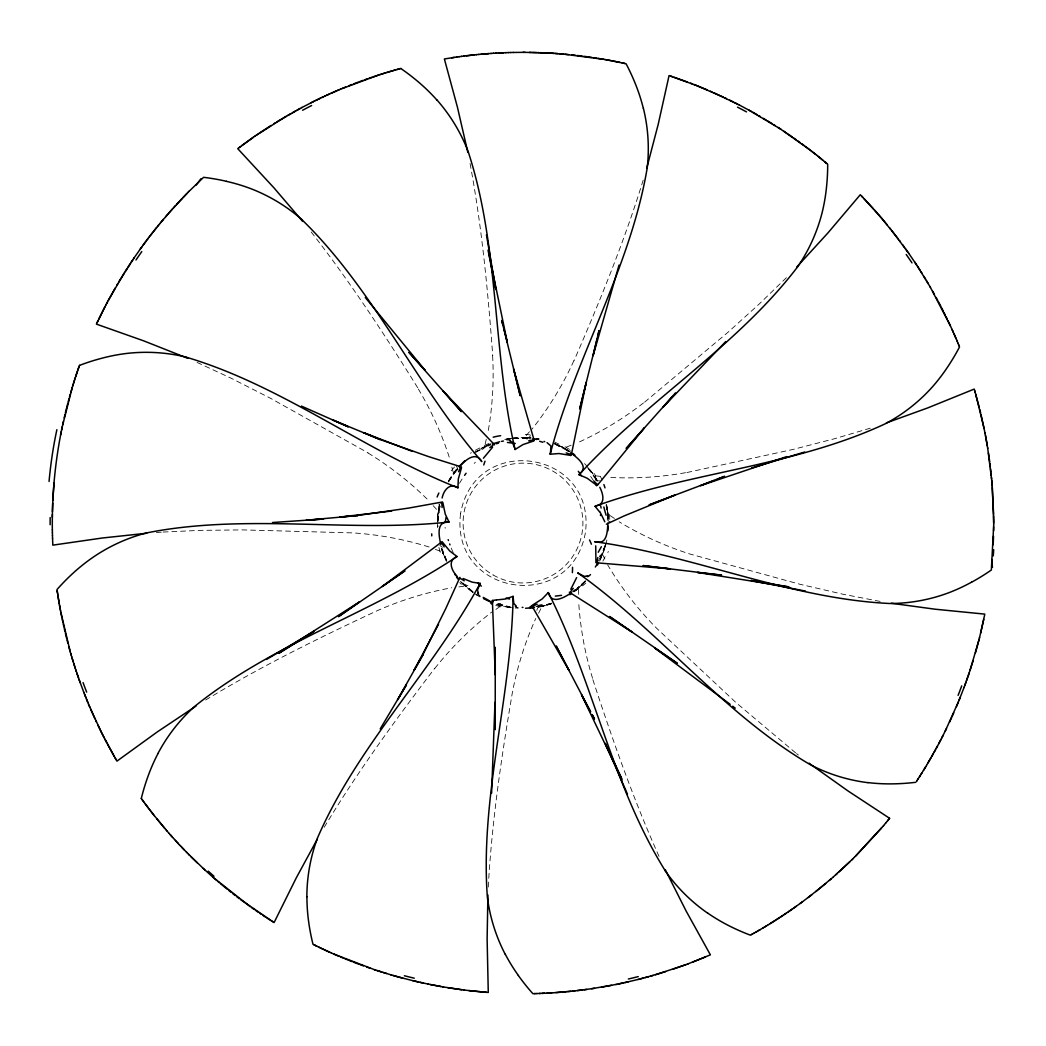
<?xml version="1.0" encoding="UTF-8"?>
<svg xmlns="http://www.w3.org/2000/svg" width="1046" height="1046" viewBox="0 0 1046 1046"><rect width="100%" height="100%" fill="white"/><g stroke="black" fill="none" stroke-linecap="round" stroke-linejoin="round"><path stroke-width="0.75" stroke-dasharray="5 3.75" d="M607.373 518.28L607.295 520.215M437.699 521.889L440.026 504.917M437.568 520.738L439.568 505.035M437.986 521.509L438.954 512.056M488.26 887.047C491.816 821.842 501.452 757.121 512.331 692.805A331.595 330.667 22 0 1 535.787 618.434M437.62 521.575L438.902 507.362M438.078 513.887L439.189 505.833M437.764 515.364L439.582 504.067M439.085 506.421L439.49 504.538M486.272 439.242L484.612 446.577L483.697 447.034M606.889 539.958A85.576 85.576 0 0 1 599.672 561.087L606.249 542.443M605.425 545.005L598.953 561.022M605.49 545.358L599.593 561.101M643.198 180.121C624.187 241.796 599.659 301.64 573.993 360.792M604.797 546.169L601.542 554.811M605.281 546.6L600.156 559.558M602.574 554.55L606.065 561.427M538.598 613.218L541.972 606.484L551.595 603.594L532.466 608.079M600.378 557.204L599.031 559.584A97.566 6.394 -70.7 0 1 598.116 560.983M448.512 481.173L454.082 472.635M448.394 481.722L457.547 468.896M448.577 481.945L452.33 476.113M448.616 480.99L457.808 467.654M324.234 827.255C357.444 771.922 395.584 719.687 434.665 668.394M455.088 471.301L457.167 468.726M529.433 431.763L524.543 437.503L523 437.463M456.801 470.543L458.043 469.249M585.499 580.687L577.784 587.669M585.42 581.171L574.176 590.885M786.409 277.674L759.592 303.68L728.121 332.157L643.552 403.063M574.254 591.539L583.511 583.563M581.877 584.949L573.823 591.618M578.686 594.39L578.569 588.114L573.862 591.84M578.569 588.114L572.254 593.004M495.922 609.4L501.021 605.752L513.22 607.961M575.287 589.486L573.286 590.768M475.642 452.094L481.866 448.473M475.956 452.225L485.213 447.23M205.631 700.036C260.755 666.472 318.795 637.955 377.24 610.694A331.595 330.667 77.4 0 1 451.767 587.76M480.899 448.721L488.887 444.798M483.958 447.413L490.182 444.694M571.116 445.217L564.134 448.015L554.498 443.478A85.576 85.576 0 0 1 569.835 451.414L562.303 447.034M490.666 443.857L484.612 446.577L490.116 444.092A85.576 85.576 0 0 0 471.367 454.801M488.103 446.041L490.378 445.269M551.595 603.594L536.245 607.373M551.595 603.124L547.594 604.34M551.386 603.477L536.245 606.968M870.272 428.193L834.433 438.758L793.339 449.362L685.509 472.831M544.378 605.752L537.147 607.229M506.081 439.242L510.932 438.431M506.46 439.268L510.082 438.679M507.088 439.398L510.003 438.941M507.428 438.902L515.312 437.816M458.893 586.924L465.104 586.061L472.897 592.258M513.364 438.13L530.701 438.052M513.664 438.261L530.701 438.457M513.782 438.522L519.901 438.222M537.121 606.314L535.918 606.392M156.351 532.519L161.999 532.126M163.124 532.048L200.44 530.361L242.881 529.904L353.195 532.911A331.595 330.667 -74.9 0 1 432.024 547.921M600.522 476.375L594.285 475.721L589.447 469.105M531.29 437.921L524.543 437.503L530.688 437.816A85.576 85.576 0 0 0 504.747 439.438M515.403 608.066L516.149 608.144M510.984 607.491L495.373 603.372M511.193 607.255L495.569 602.784M510.827 607.634L495.922 604M529.315 438.849L530.427 439.045M880.144 601.411L842.919 594.22L799.915 584.256L690.229 554.105A331.595 330.667 -61 0 1 619.219 521.849M499.452 605.333L501.021 605.752L496.079 604.039M435.371 549.412L442.458 551.948L445.988 560.094M554.825 443.909L568.828 451.519M554.798 444.197L562.591 448.08M197.053 362.4L230.944 378.129L270.273 398.147L368.061 452.879M554.498 443.478L564.134 448.015M559.532 445.818L568.383 450.761M476.165 594.677L479.905 596.9M564.945 448.669L569.05 451.31M614.394 518.437L608.118 514.279L606.536 505.009L608.236 515.364M475.185 593.893L477.512 595.436M473.184 592.298L461.665 581.838M472.923 592.298L461.417 582.151M472.988 591.801L466.987 586.714M796.542 753.578L798.333 754.964M795.653 752.872L735.953 702.546L656.64 628.267A331.595 330.667 -33.4 0 1 607.595 564.762M461.025 582.021L465.104 586.061L462.489 583.563M463.143 584.178L463.3 584.335A73.246 9.963 31 0 1 468.477 585.773M462.659 583.707L460.515 581.367M433.162 505.663L438.261 511.206M587.643 467.81L590.323 471.275M588.27 468.15L596.926 481.212M588.467 468.124L595.527 477.996M311.172 231.99C350.227 281.923 384.941 335.138 418.426 388.916M595.605 479.826L596.181 481.042M446.773 561.323L441.373 546.653M446.747 560.617L443.399 552.131M659.019 856.347C633.052 798.516 612.08 738.554 592.441 678.318M446.328 561.087A85.576 85.576 0 0 1 440.719 546.6L446.302 560.591M442.458 551.948L443.426 554.55M443.465 554.197L440.85 546.221M451.859 467.117L453.467 473.184M606.536 505.009L608.497 520.346M606.353 505.022L607.883 518.96M470.059 163.542C481.905 226.982 487.946 291.376 492.744 355.679M606.052 504.904L607.111 512.122M607.582 511.076L608.171 514.828M608.066 515.6L608.301 520.084M437.934 525.759L437.96 526.687M585.564 581.445A85.576 85.576 0 0 1 573.456 592.18M551.883 603.607A85.576 85.576 0 0 1 532.27 608.131M510.566 607.726A85.576 85.576 0 0 1 495.438 604.078M472.544 592.18A85.576 85.576 0 0 1 460.436 581.445M437.542 527.668A85.576 85.576 0 0 1 439.385 504.8M448.355 481.186A85.576 85.576 0 0 1 456.553 469.105M584.544 463.587A85.576 85.576 0 0 1 597.645 481.186M606.615 504.8A85.576 85.576 0 0 1 608.524 519.967M484.311 445.531A107.568 89.851 -79.3 0 1 489.044 443.452M570.802 450.865A64.551 8.46 17.7 0 1 567.586 451.506M570.175 452.84A98.337 6.707 25.7 0 1 570.371 453.023M451.284 470.765A110.536 92.283 73.1 0 1 454.788 466.686M470.439 453.271A110.536 92.283 73.1 0 1 471.406 452.643M475.381 450.264A110.536 92.283 73.1 0 1 480.467 447.675M459.482 483.291A167.308 98.376 84.9 0 1 462.672 478.166M474.204 463.43A167.308 98.376 84.9 0 1 475.368 462.214M530.44 435.764A64.525 12.421 -15.8 0 1 526.818 439.307M532.113 438.954A98.324 6.694 -2 0 1 532.375 439.032M481.892 449.545A183.076 94.245 -78.6 0 1 483.958 448.446M488.417 444.864A61.675 6.211 -34.4 0 1 490.522 444.302M440.274 552.262A109.255 91.224 17.7 0 1 438.732 546.757M453.232 552.667A167.138 98.638 28.9 0 1 451.009 547.476M445.23 528.243A167.138 98.638 28.9 0 1 445.073 527.367M456.396 466.268A63.008 10.042 -68.1 0 1 457.481 469.039M525.262 434.43A110.17 92.009 -51.5 0 1 531.917 435.175M554.589 441.987A110.17 92.009 -51.5 0 1 560.146 444.864M594.272 473.577A71.376 15.69 37.2 0 1 595.697 476.074M599.476 480.729A63.296 10.682 41.7 0 1 596.272 480.493M461.325 584.361A109.046 90.937 -9.6 0 1 459.782 582.674M438.81 504.041A66.068 8.107 87.8 0 1 440.405 507.088M440.562 503.414A96.402 6.734 -85.4 0 1 440.758 503.021M500.485 606.876A107.895 90.074 -37.6 0 1 494.902 605.033M501.086 605.66A148.937 93.682 -37.1 0 1 495.281 603.869M439.83 545.489A67.689 8.054 60.5 0 1 442.393 547.411M542.312 604.313A160.94 99.54 -62 0 1 536.35 605.595M541.92 605.412A107.307 88.126 -60.5 0 1 536.049 606.588M605.137 556.642A110.261 92.074 59.2 0 1 602.025 562.683M585.799 583.106A110.261 92.074 59.2 0 1 582.57 585.865M609.504 514.397A107.673 89.864 31.7 0 1 609.753 521.052M575.274 590.676A61.701 6.171 -48.2 0 1 573.378 591.722M572.816 591.238A97.814 6.498 -43.2 0 1 572.397 591.474M565.167 446.76A108.496 90.571 -23.8 0 1 570.423 450.12M563.951 448.172A151.997 95.474 -23.1 0 1 569.338 451.401M600.6 476.819A117.806 87.236 5.7 0 1 602.13 480.127M610.223 521.549A62.512 9.166 71.5 0 1 608.118 520.764M592.559 678.279A331.595 330.667 -5.7 0 1 578.647 601.568M536.82 610.38A65.401 14.526 -32.2 0 1 539.226 605.281M590.637 476.479A160.783 98.795 8.3 0 1 593.997 481.448M608.354 551.438A92.636 38.375 76.2 0 1 607.831 552.563M601.254 556.184A61.374 6.028 -75.7 0 1 600.129 558.342M600.025 511.193A152.533 50.836 58.9 0 1 600.208 512.645M685.483 472.7A331.595 330.667 -88.7 0 1 607.648 477.277M643.473 402.958A331.595 330.667 63.6 0 1 576.673 443.177M434.77 668.486A331.595 330.667 49.7 0 1 491.79 612.054M418.308 388.981A331.595 330.667 -19.5 0 1 450.185 460.135M367.996 452.983A331.595 330.667 -47.2 0 1 429.278 501.191M492.614 355.679A331.595 330.667 8.2 0 1 487.763 433.502M573.862 360.726A331.595 330.667 35.9 0 1 532.009 429.161M460.554 513.717C450.211 596.115 571.26 614.198 585.446 532.375C595.789 449.989 474.74 431.906 460.554 513.717M594.638 476.218L597.684 481.317L594.638 476.218M493.045 574.934A59.91 59.91 0 0 0 582.91 523.052A59.91 59.91 0 0 0 493.045 471.171A59.91 59.91 0 0 0 493.045 574.934"/><path stroke-width="1.5" d="M993.7 524.7L993.648 515.809M993.7 524.987L991.347 570.018A219.438 217.137 67.3 0 1 971.577 582.217M993.687 526.909L993.635 530.688M52.339 517.352L52.378 514.501M52.444 511.651L52.718 503.087M993.517 536.18L993.19 544.796M607.87 523.052C607.386 530.244 607.478 544.796 596.442 541.854M491.607 793.286L494.993 702.284L495.229 729.663L495.255 647.33L495.281 674.918L492.378 600.456L496.275 599.973M487.907 894.958L487.122 939.099L488.273 992.471L468.974 990.64M52.849 500.236L54 483.147M608.236 526.177L607.896 530.78M647.134 168.354C630.293 268.26 575.588 356.921 550.17 454.239L550.379 453.153M492.378 600.456L493.254 601.528M571.247 455.219L586.257 382.235L579.68 409.025L597.201 338.433M60.616 434.94L62.289 426.598M550.484 452.643L550.954 446.001L547.071 442.654M61.256 431.671C54.85 464.006 51.869 497.007 52.352 529.969M61.57 430.089L61.923 428.337M461.534 467.68L458.318 478.963L457.965 487.789C449.845 482.324 443.635 490.273 442.131 497.974M980.664 633.052L984.809 614.12L935.059 609.203L891.323 603.254M62.237 426.86L72.318 387.242M983.75 619.35L979.396 638.191M62.655 424.859L63.401 421.407M64.172 418.008L64.957 414.634M597.933 335.321L599.031 330.641L593.082 355.732L619.036 265.096M65.349 412.974L66.565 408.071M979.579 637.485L975.46 652.822M66.97 406.463L67.794 403.272M978.964 639.904L969.995 670.564M68.212 401.716L69.036 398.644M69.454 397.14L70.278 394.198M647.016 167.085L658.196 124.382L669.061 75.587L696.571 85.524L723.309 97.095M70.697 392.76L72.828 385.569M72.723 385.922L73.233 384.261M973.211 660.392L968.295 675.611M73.115 384.627L74.946 378.796M73.508 383.372L74.475 380.26M576.621 577.627L570.802 589.238M74.854 379.083L75.404 377.397M75.273 377.802L76.659 373.566M75.691 376.534L77.417 371.317M76.946 372.755L77.783 370.284M969.224 672.879L964.007 687.588M77.783 370.258L78.215 369.029M78.11 369.316L78.646 367.8M967.707 677.298L966.543 680.619M78.424 368.401L79.065 366.571M78.725 367.551L79.496 365.368M965.955 682.28L964.752 685.588M964.137 687.235L959.064 700.284M960.306 697.172L956.436 706.612M958.424 701.827L945.231 731.089M459.913 577.353L445.74 608.641L422.728 655.031M953.756 712.823L952.383 715.895M951.69 717.425L949.533 722.119M463.103 578.503L472.204 582.164L480.153 583.367L477.486 589.996L478.48 593.513M480.153 583.367C432.129 671.728 357.954 744.817 317.592 837.741A173.414 171.636 3.6 0 0 306.857 896.749M97.147 322.534L97.906 320.939M104.953 306.726L96.402 324.116L143.524 340.787L184.58 357.039M98.69 319.291L105.842 305.027M946.46 728.565L941.792 737.927M943.061 735.43L936.314 748.282M941.008 739.457L938.654 743.928M105.777 305.157L115.138 288.081M106.587 303.588L107.424 302.033M430.377 639.616L438.509 624.331M430.377 639.616L414.046 670.329L422.859 654.927L397.558 699.8L406.423 684.869L380.195 728.918M108.248 300.464L124.304 272.862M937.53 746.046L928.077 762.769M935.542 749.694L934 752.479M597.514 565.01L598.051 564.042M933.241 753.839L931.725 756.506M483.435 458.213L492.614 447.178M317.396 838.997L296.319 877.79L274.091 922.559L240.645 899.665M598.207 562.382L595.357 566.997M930.979 757.801L926.691 765.11M116.93 285.009L117.832 283.479M118.734 281.962L134.189 257.747M926.495 765.45L924.311 769.032M925.788 766.613L923.513 770.34M923.67 770.078L920.833 774.615M921.997 772.785L919.421 776.838M125.245 271.345L127.167 268.351M919.944 776.04L917.996 779.048M918.166 778.799L916.584 781.218M128.122 266.861L130.057 263.906M916.688 781.061L917.146 780.355M131.025 262.441L132.986 259.526M133.966 258.074L142.021 246.621M140.072 249.327L146.087 241.09M143.014 245.261L149.16 237.05M147.107 239.743L148.127 238.383M571.613 592.624C564.866 597.135 551.621 605.373 548.3 592.572L542.181 598.94L532.283 605.255M597.24 485.422L644.454 427.762L626.175 448.433L672.395 396.486M148.99 237.272L156.612 227.544M150.179 235.703L152.245 233.049M153.278 231.728L159.881 223.543M596.573 485.213L587.159 478.205L579.039 474.753L579.732 473.877M579.889 473.681C589.133 466.071 576.699 457.35 570.658 452.8M811.853 765.241L847.822 790.828L889.597 818.299L885.57 823.228M579.039 474.753C646.768 400.396 736.41 347.298 797.745 266.665A173.414 171.636 17.4 0 0 822.3 211.933A187.914 185.94 13 0 0 826.471 187.496A219.438 217.137 12 0 0 827.687 164.287L825.935 162.784M887.583 820.77L889.597 818.299M157.619 226.302L158.757 224.916M159.711 223.752L172.289 209.108M885.622 823.163L883.53 825.66M161.019 222.17L163.281 219.464M883.609 825.582L854.438 857.289M881.569 827.987L855.837 855.89M165.543 216.81L167.805 214.195M675.507 392.878L662.811 407.456L725.702 341.597M168.929 212.9L187.064 193.353M173.388 207.879L175.597 205.447M176.696 204.258L178.853 201.93M459.338 466.241L464.699 460.868M179.912 200.793L182.017 198.57M459.351 466.921C464.79 460.567 475.603 450.604 481.801 461.6C416.138 385.412 374.298 289.99 301.601 219.399M796.673 267.135L827.987 232.866L860.283 194.726L873.515 208.886M183.05 197.485L188.28 192.111M188.019 192.372L189.339 191.039M188.973 191.418L203.578 177.323A219.438 217.137 -71.1 0 1 226.472 181.311M854.334 857.38L851.614 860.047M852.83 858.871L832.969 877.28M849.797 861.826L839.023 871.88M835.898 874.704L837.349 873.41M832.773 877.45L815.815 891.584M829.295 880.457L831.204 878.81M825.66 883.556L808.166 897.533M514.684 448.185L515.077 449.492L523 444.576L533.656 441.007M441.909 541.828L382.261 586.505L404.959 570.815L338.499 616.643L359.589 601.829L278.72 653.305M811.918 894.644L800.177 903.483M442.51 542.181L449.688 550.954L457.037 556.537C447.361 560.342 451.454 570.475 457.024 576.176M457.037 556.537C373.448 612.472 273.791 642.715 194.883 706.233A173.414 171.636 31.3 0 0 157.946 753.499M239.116 147.591L240.515 146.545M241.979 145.446L253.367 137.235M802.452 901.809L793.953 907.941M796.254 906.32L784.304 914.557M254.949 136.137L237.717 148.65L273.96 187.849L302.647 221.399M792.554 908.922L788.396 911.798M254.819 136.215L286.238 116.237M256.283 135.209L257.734 134.215M259.199 133.221L271.058 125.455M786.409 913.145L770.274 923.566M782.957 915.459L780.303 917.198M570.619 594.115L569.795 594.664L570.724 594.023M778.995 918.048L776.42 919.709M196.033 706.037L157.436 731.808L116.943 761.122L107.49 744.203M775.151 920.519L767.96 924.991M278.824 653.371L314.245 631.248L266.495 659.425M274.065 123.559L275.569 122.63M587.591 575.745L584.557 576.451L579.889 574.202M277.085 121.702L302.019 107.45M767.62 925.187L762.717 928.142M766.457 925.893L764.129 927.292M762.979 927.985L758.363 930.678M760.233 929.606L756.062 931.999M287.781 115.335L290.866 113.569M756.899 931.528L753.787 933.293M754.048 933.137L751.525 934.549M292.409 112.707L295.495 110.981M751.695 934.457L752.427 934.052M751.015 934.836L750.4 935.176A219.438 217.137 -57.3 0 1 729.127 925.828A187.914 185.94 -56.2 0 1 707.802 913.171M297.038 110.131L300.124 108.457M301.679 107.633L314.127 101.227M311.133 102.73L320.298 98.232M315.631 100.494L324.888 96.075M516.332 606.131L513.808 603.477L513.089 596.364L505.493 598.992L496.523 599.959M321.828 97.5L323.358 96.781M606.392 524.203L623.821 516.057L674.827 495.124L649.043 504.93L714.104 480.402M324.639 96.193L335.91 91.133M326.417 95.369L329.477 93.97M331.02 93.29L340.669 89.106M604.823 521.81L600.639 513.168L595.056 506.316L596.076 505.872M596.312 505.767C605.987 504.172 603.019 493.451 599.789 487.279M595.056 506.316C689.589 471.968 793.639 466.608 885.426 423.708A173.414 171.636 45.1 0 0 932.601 386.667A187.914 185.94 40.7 0 0 947.65 366.95A219.438 217.137 39.6 0 0 959.522 346.984L959.26 346.331M337.387 90.492L339.022 89.799M692.465 962.189L710.391 954.841L686.176 911.118L665.243 869.684M340.421 89.211L378.757 74.998M705.488 956.933L687.497 964.072M342.304 88.413L345.572 87.079M348.815 85.772L352.018 84.504M717.085 479.238L724.538 476.322L700.519 485.671L786.814 456.579M353.613 83.889L358.347 82.085M688.19 963.811L673.232 969.132M359.902 81.51L362.988 80.385M685.849 964.687L655.515 974.715M364.505 79.836L367.499 78.777M492.208 443.949L499.674 441.765M368.976 78.267L371.879 77.273M886.407 422.898L927.907 407.848L974.231 389.073L979.357 407.757M373.291 76.789L380.417 74.462M380.064 74.58L381.725 74.057M665.727 971.59L650.39 976.18M381.359 74.174L385.726 72.815M382.614 73.769L387.19 72.37M386.902 72.449L388.602 71.939M751.59 467.967L804.688 452.029M388.197 72.069L392.472 70.801M389.478 71.69L394.76 70.147M393.309 70.566L397.088 69.507M653.175 975.395L638.099 979.461M396.8 69.585L398.343 69.154M648.69 976.663L645.277 977.592M397.728 69.324L399.598 68.814M398.604 69.088L400.84 68.474M643.578 978.049L640.178 978.938M638.478 979.37L624.854 982.599M147.329 532.767C246.725 513.155 349.024 532.754 449.022 522.046L445.243 514.07L442.837 502.577M628.123 981.867L618.147 984.038M623.22 982.952L615.885 984.495M616.486 984.378L591.644 988.718M550.248 454.226L559.022 453.533L569.769 455.258M442.471 501.988L408.672 508.081L357.431 515.508M501.544 441.373L503.466 441.046M611.518 985.358L608.21 985.973M606.562 986.273L601.476 987.163M449.022 522.046C435.711 520.934 438.98 536.415 440.863 544.574M451.637 57.792L456.723 57.046M594.429 988.3L584.06 989.778M454.252 57.399L444.38 58.968L457.442 107.215L467.85 152.441M456.501 57.072L459.194 56.693M458.946 56.732L461.665 56.366M586.845 989.398L572.424 991.15M461.391 56.406L464.123 56.053M582.361 989.987L577.34 990.601M463.849 56.092L473.995 54.915M466.294 55.778L476.466 54.654M391.662 511.049L339.911 517.051L357.588 515.56L306.282 520.215L323.606 519.038L272.509 522.516M574.96 990.876L555.818 992.602M570.815 991.32L567.651 991.621M532.662 607.818L525.589 608.262M476.126 54.693L478.924 54.418M534.075 607.216L529.538 607.53M478.597 54.457L488.783 53.594M566.108 991.778L563.049 992.039M481.055 54.222L491.241 53.424M146.192 533.316L102.286 538.01L52.823 545.149L52.548 538.232M561.558 992.17L553.112 992.785M490.953 53.438L493.699 53.268M552.719 992.811L548.535 993.059M493.424 53.281L496.157 53.124M551.36 992.902L547.006 993.138M495.896 53.137L503.505 52.758M498.367 52.993L505.95 52.666M547.306 993.125L539.318 993.465M544.626 993.255L541.959 993.373M540.285 993.438L536.703 993.556M505.767 52.666L508.395 52.575M508.225 52.588L510.84 52.509M537.003 993.543L534.114 993.622M510.696 52.509L513.272 52.457M534.31 993.622L535.147 993.595M533.538 993.635L532.832 993.648A219.438 217.137 -29.6 0 1 518.332 975.487M513.155 52.457L523.327 52.352M523 52.352L524.059 52.352M523.981 52.352L525.118 52.352M524.961 52.352L546.966 52.967M529.341 52.392L531.433 52.431M532.479 52.444L536.65 52.548M537.696 52.575L538.729 52.614M539.775 52.653L554.066 53.372M596.142 562.774L670.421 568.88L643.029 565.572L721.583 575.169L697.551 572.45L787.481 586.793M547.986 53.019L549.006 53.071M550.026 53.124L551.033 53.189M552.04 53.254L558.067 53.66M555.073 53.451L563.219 54.078M595.945 541.828L594.586 541.723C694.243 555.269 788.88 598.783 890.081 603.516A173.414 171.636 72.8 0 0 949.062 592.637A187.914 185.94 68.4 0 0 971.551 582.177M522.948 607.412L522.216 607.347M559.662 53.777L561.441 53.921M484.769 992.196L486.521 992.34M562.944 54.052L603.503 59.282M482.951 992.039L463.705 990M564.984 54.235L568.501 54.562M571.979 54.902L575.418 55.281M577.104 55.477L582.125 56.079M447.923 987.725L464.437 990.091M583.773 56.288L587.028 56.732M461.796 989.751L442.667 986.849M588.637 56.955L591.775 57.399M593.317 57.635L596.351 58.105M532.885 438.758L536.964 439.49M597.828 58.341L605.216 59.583M789.024 586.884L751.002 580.504L805.433 591.068M509.598 440.784L512.448 442.419L514.54 447.714M430.442 984.561L443.517 986.993M604.85 59.517L606.562 59.831M536.31 438.797L538.141 439.124M440.928 986.535L428.049 984.077M606.183 59.766L612.198 60.877M607.491 60.001L610.694 60.59M537.801 438.849L538.86 439.045M611.897 60.825L613.636 61.165M613.218 61.073L617.598 61.949M614.538 61.335L619.925 62.433M428.703 984.208L412.817 980.677M618.434 62.132L622.292 62.943M621.991 62.878L623.56 63.218M423.486 983.109L420.034 982.351M622.932 63.074L624.828 63.492M623.821 63.27L626.083 63.78A219.438 217.137 -15.7 0 1 635.798 84.883A187.914 185.94 -14.7 0 1 643.368 108.496M418.322 981.959L414.896 981.174M413.183 980.769L399.624 977.291M185.848 357.078C283.021 385.791 364.413 450.852 457.965 487.789M402.854 978.154L393.021 975.447M398.016 976.859L390.799 974.807M391.387 974.977L374.298 969.642M461.482 466.974L428.729 456.671L379.907 439.425M386.536 973.538L383.32 972.545M381.712 972.048L376.808 970.466M670.734 76.136L672.395 76.685M375.096 969.917L333.857 954.07M674.055 77.247L687.353 81.98M370.036 968.204L366.701 967.04M544.038 441.438L544.744 441.687M363.407 965.876L360.164 964.687M358.569 964.098L353.836 962.307M690.674 83.222L692.321 83.863M412.281 451.388L363.668 432.652L380.025 439.542L332.419 419.825L348.305 426.833L301.431 406.11M693.969 84.504L707.096 89.851M352.293 961.705L349.233 960.503M492.418 602.927L491.045 602.378M491.607 602.378L492.666 602.81M347.73 959.901L344.788 958.711M343.336 958.11L340.512 956.933M185.626 357.471L187.705 358.36M339.139 956.358L331.36 952.971M489.502 601.489L490.548 601.947M710.365 91.25L711.986 91.956M713.607 92.676L739.496 105.097M331.007 952.814L327.189 951.089M329.765 952.252L325.79 950.448M324.456 949.833L326.064 950.579M488.469 601.032L483.461 598.534M324.848 950.003L318.847 947.166M323.632 949.441L321.227 948.304M724.93 97.866L726.525 98.625M489.868 601.045L483.213 597.384M319.697 947.584L316.48 946.029M315.317 945.453L316.755 946.159M729.716 100.168L732.893 101.737M314.153 944.878L315.892 945.741M314.336 944.969L315.081 945.336M313.643 944.63L313.002 944.316A219.438 217.137 -1.9 0 1 308.609 921.487A187.914 185.94 -0.9 0 1 306.923 896.749M734.462 102.521L737.6 104.116M739.156 104.914L751.499 111.53M748.57 109.922L780.421 128.972L809.8 149.813M753.002 112.367L757.474 114.903M758.938 115.753L760.403 116.603M569.312 592.219L632.242 632.137L609.517 616.486L677.272 663.269L654.6 647.919L730.134 704.311M763.305 118.316L766.195 120.042M767.633 120.918L772.026 123.624M579.497 573.966L577.706 572.855C659.686 631.117 723.191 713.725 810.637 764.888A173.414 171.636 -79.5 0 0 867.918 782.67M773.543 124.566L775.06 125.533M271.254 920.768L272.679 921.67M269.829 919.865L267.005 918.048M778.054 127.442L781.009 129.364M265.592 917.133L262.768 915.276M783.925 131.286L786.788 133.221M259.957 913.393L261.369 914.335M258.558 912.452L255.773 910.543M788.213 134.176L792.371 137.052M254.387 909.575L251.615 907.64M793.731 137.994L796.411 139.903M250.229 906.66L212.769 877.045M797.719 140.844L800.295 142.701M572.685 453.454L574.515 454.814M801.563 143.629L804.021 145.446M809.133 763.201L810.951 764.561M732.697 706.233L735.26 708.142M805.224 146.335L811.186 150.886M239.286 898.645L236.592 896.579M573.273 454.134L574.816 455.311M810.898 150.663L812.258 151.722M235.245 895.546L232.565 893.467M811.958 151.487L816.756 155.266M813.004 152.298L815.566 154.311M231.231 892.408L228.564 890.29M816.521 155.083L817.907 156.194M817.58 155.919L821.045 158.731M818.613 156.756L824.745 161.79M227.23 889.218L220.693 883.831M821.711 159.28L822.731 160.116M824.51 161.594L825.739 162.627M825.255 162.208L826.732 163.451M218.104 881.66L219.399 882.746M216.823 880.562L214.273 878.365M213.005 877.254L203.068 868.298M204.82 869.919L188.515 854.229M197.38 862.95L191.183 856.896M494.588 444.812L443.046 390.995L461.351 411.627L408.921 352.358L425.107 370.323L365.263 297.482M189.548 855.262L186.476 852.15M186.881 852.568L181.651 847.142M861.499 195.981L862.715 197.249M184.371 849.993L180.461 845.887M863.983 198.57L881.739 218.313L898.318 238.985M179.271 844.632L180.683 846.122M179.467 844.841L176.931 842.108M178.278 843.547L175.767 840.84M174.734 839.703L175.898 840.984M173.584 838.434L174.617 839.572M173.466 838.317L170.184 834.63M172.329 837.048L169.086 833.374M874.691 210.207L877.032 212.848M168.955 833.231L166.745 830.694M878.195 214.182L887.335 225.021M165.66 829.426L166.902 830.877M165.843 829.635L154.128 815.435M164.797 828.406L156.978 819.005M458.226 578.883L456.893 577.287M456.88 576.921L457.952 578.255M889.571 227.78L890.682 229.166M153.278 814.363L154.35 815.723M891.78 230.551L908.935 253.577M153.514 814.664L149.761 809.839M152.703 813.631L150.768 811.147M148.859 808.676L149.944 810.088M149.12 809.016L146.427 805.459M148.31 807.957L143.577 801.602M899.39 240.41L900.449 241.822M454.814 574.228L455.821 575.575M145.133 803.707L145.917 804.766M142.805 800.556L143.747 801.851M902.567 244.672L904.646 247.536M142.047 799.51L143.184 801.079M142.648 800.347L141.288 798.464M905.666 248.961L907.706 251.825M908.713 253.263L916.571 264.86M665.295 870.86C611.649 784.918 593.801 682.267 548.3 592.572M914.727 262.062L920.284 270.613M917.486 266.259L930.456 287.389M921.199 272.052L922.101 273.49M531.865 605.817L569.024 670.408L556.184 645.983L590.637 711.842L581.498 694.766L622.174 779.819M923.88 276.353L925.632 279.23M926.495 280.668L928.207 283.544M930.025 286.643L950.396 325.855M115.178 758.088L116.067 759.605M114.276 756.506L101.75 733.076L90.61 709.044M932.692 291.285L934.418 294.371M936.092 297.43L937.739 300.464M938.55 301.967L940.903 306.439M106.666 742.647L105.031 739.509M941.662 307.916L943.152 310.845M104.221 737.94L97.932 725.231M943.871 312.296L945.296 315.134M945.976 316.546L947.31 319.291M947.964 320.638L951.533 328.326M621.586 778.25L605.242 743.327L627.456 794.123M95.67 720.406L96.415 722.015M94.938 718.798L88.531 704.141M951.69 328.679L954.03 333.909M952.252 329.921L953.364 332.406M953.913 333.635L954.619 335.256M954.449 334.864L957.064 340.97M954.985 336.093L956.031 338.538M89.211 705.775L89.904 707.41M956.685 340.094L958.071 343.389M88.635 704.403L83.798 692.334M957.953 343.114L959.051 345.795M87.851 702.494L86.517 699.225M958.659 344.84L958.973 345.611M85.864 697.59L84.569 694.322M83.928 692.687L79.078 679.56M80.202 682.711L76.842 673.075M78.528 677.978L75.247 668.25M75.783 669.858L76.306 671.467M534.205 440.575L513.573 368.963L520.202 395.741L503.701 328.209M75.338 668.512L71.677 656.718M74.737 666.642L73.717 663.439M73.22 661.83L72.239 658.627M515.077 449.492C492.365 351.508 499.674 247.575 468.072 151.291A173.414 171.636 -37.9 0 0 436.98 99.998M71.729 656.901L70.239 651.75M974.728 390.746L975.212 392.433M70.723 653.462L71.22 655.175M975.696 394.133L984.103 428.468M70.304 652.011L60.825 612.237M69.755 650.037L68.814 646.637M67.912 643.264L67.036 639.917M502.904 325.11L501.714 320.455L507.297 342.33L489.136 254.714M66.617 638.269L65.401 633.353M979.788 409.47L980.638 412.909M981.043 414.621L985.136 433.698M65.022 631.745L64.277 628.541M63.911 626.959L63.218 623.861M62.891 622.331L62.25 619.35M61.949 617.872L60.498 610.524M488.037 250.112L495.869 289.494L486.442 234.853M595.723 545.868L595.932 562.107M984.979 432.848L987.346 445.936M60.25 609.177L60.563 610.89M985.476 435.437L987.738 448.342M60.315 609.557L59.23 603.542M60.08 608.262L59.491 605.059M58.981 602.091L59.282 603.843M59.06 602.509L58.315 598.116M58.838 601.189L57.948 595.762M987.633 447.701L991.843 481.317L993.622 514.331M58.184 597.266L57.778 594.664M57.582 593.37L57.778 594.69M57.386 592.088L57.622 593.67M988.457 452.957L988.967 456.448M57.203 590.807L57.478 592.716M57.347 591.827L57.02 589.526A219.438 217.137 53.5 0 1 73.298 572.96A187.914 185.94 54.5 0 1 92.702 557.505A173.414 171.636 59 0 1 147.316 532.715M989.215 458.2L989.686 461.678M989.908 463.417L990.34 466.895M990.549 468.647L990.941 472.125M991.124 473.877L991.307 475.603M991.477 477.329L991.634 479.055M991.804 480.755L991.948 482.468M992.092 484.154L992.236 485.854M992.366 487.541L993.7 523.052M513.089 596.364C511.572 696.937 479.944 796.124 487.358 897.154A173.414 171.636 -24.1 0 0 505.283 954.397M52.548 538.272L52.47 535.474M52.47 535.5L52.405 532.702M52.405 532.741L52.352 529.943M458.462 579.249A85.576 85.576 0 0 1 456.553 577M571.116 454.226A87.498 5.021 28.4 0 1 566.213 452.892M569.952 455.088A95.212 4.328 24.7 0 1 570.501 455.598M539.631 441.281A101.004 8.394 6.9 0 1 542.835 442.288M507.48 442.458A97.056 10.185 3.1 0 1 515.247 443.504M493.176 437.189A116.603 81.3 -68.4 0 1 500.616 435.685M533.617 439.751A87.498 5.021 0.7 0 1 528.661 440.85M506.682 439.725A113.726 9.205 -21 0 1 510.435 440.471M496.405 443.739A91.826 11.14 -27 0 1 498.484 443.19M464.594 475.342A167.308 98.376 84.9 0 1 466.085 473.263M493.686 444.354A87.498 5.021 -27 0 1 489.816 447.636M453.689 472.753A99.213 4.877 -29 0 1 455.703 471.707M483.762 464.96A93.669 36.375 72.2 0 1 485.043 461.194M437.123 497.007A117.453 84.281 52.2 0 1 438.862 493.032M460.41 467.274A87.498 5.021 -54.7 0 1 458.566 471.694M445.308 521.889A117.95 22.803 88.9 0 1 446.093 517.352M450.002 544.861A167.138 98.638 28.9 0 1 449.675 543.998M448.459 540.494A167.138 98.638 28.9 0 1 448.172 539.631M597.815 484.586A87.498 5.021 56 0 1 593.867 481.016M431.763 535.892A113.491 73.495 36.7 0 1 431.71 533.865M441.66 502.76A87.498 5.021 -82.4 0 1 442.079 507.519M492.182 603.987A107.895 90.074 -37.6 0 1 490.849 603.424M441.151 542.495A87.498 5.021 69.9 0 1 444.132 546.901M481.33 586.152A127.926 28.373 30.3 0 1 477.852 582.975M460.096 578.464A87.498 5.021 42.2 0 1 464.254 580.831M501.714 605.229A100.913 4.615 38.7 0 1 499.87 603.673M532.78 606.17A160.94 99.54 -62 0 1 530.414 606.471M517.966 607.922A113.988 9.231 -7.2 0 1 515.443 606.249M561.545 595.344A96.768 10.146 -10.8 0 1 555.308 596.102M570.292 592.441A87.498 5.021 -40.9 0 1 573.273 588.336M601.555 554.759A100.782 4.615 -44.4 0 1 599.75 556.42M572.541 567.311A95.055 35.237 61.5 0 1 572.358 572.62M590.48 574.594A113.713 9.205 -62.6 0 1 587.172 576.529M601.358 546.705A94.611 10.146 -66.5 0 1 598.234 552.249M603.882 484.56A117.806 87.236 5.7 0 1 604.993 487.881M606.118 515.247A90.034 6.145 81 0 1 603.843 506.97M600.692 505.872A102.639 3.543 76.2 0 1 601.11 508.029M578.32 471.288A127.664 28.216 44.2 0 1 581.249 475.682M518.371 975.46A187.914 185.94 -28.6 0 1 505.336 954.357M532.872 606.301A87.498 5.021 -13.2 0 1 537.173 604.222M707.763 913.223A173.414 171.636 -51.8 0 1 665.256 870.887M867.932 782.591A187.914 185.94 -83.9 0 0 892.696 783.859A219.438 217.137 -85 0 0 915.878 782.277M597.122 562.225A87.498 5.021 -68.6 0 1 597.854 557.505M589.526 539.998A94.493 35.891 32.2 0 1 591.395 544.195M600.443 514.789A152.533 50.836 58.9 0 1 600.522 515.495M596.168 485.056A160.783 98.795 8.3 0 1 596.586 485.775M992.458 567.377A84.621 4.119 -89.6 0 1 991.752 559.427M158.011 753.525A187.914 185.94 26.8 0 0 148.035 776.237A219.438 217.137 25.8 0 0 141.302 798.477M532.506 607.111A107.307 88.126 -60.5 0 1 530.152 607.373M479.957 596.233A113.726 9.205 20.5 0 1 477.643 593.2M509.611 599.018A128.632 30.426 1 0 1 506.068 598.024M436.927 100.05A187.914 185.94 -42.4 0 0 419.224 82.673A219.438 217.137 -43.4 0 0 400.827 68.5M301.627 219.359A173.414 171.636 -65.6 0 0 250.229 188.437A187.914 185.94 -70.1 0 0 226.459 181.35M200.858 178.774A84.556 4.014 -48 0 1 196.112 185.116M185.861 357.026A173.414 171.636 86.7 0 0 125.965 353.522A187.914 185.94 82.2 0 0 101.632 358.294A219.438 217.137 81.2 0 0 79.509 365.381M643.434 108.483A173.414 171.636 -10.2 0 1 647.173 168.354M214.012 876.26A391.086 271.829 21.8 0 1 208.246 871.135M737.508 107.15A389.818 268.43 8.3 0 1 746.517 111.896M961.719 685.862A389.818 268.43 -88.6 0 1 958.097 695.381M993.674 549.699A93.931 7.296 88.6 0 1 993.269 555.897M906.215 254.479A389.818 268.43 36 0 1 911.981 262.873M86.648 692.112A389.818 268.43 49.9 0 1 83.052 682.58M414.255 978.193A389.818 268.43 -5.5 0 1 404.371 975.748M302.582 110.261A389.818 268.43 -47.1 0 1 311.603 105.541M135.993 259.983A389.818 268.43 -74.8 0 1 141.785 251.602M50.143 524.726A269.489 155.789 -86.4 0 1 50.169 517.548M49.057 481.474A167.988 59.988 -86.8 0 1 56.889 429.684M638.23 976.598A389.818 268.43 -33.2 0 1 628.332 979.017M594.429 718.903L592.154 714.64L594.429 718.903"/></g></svg>
